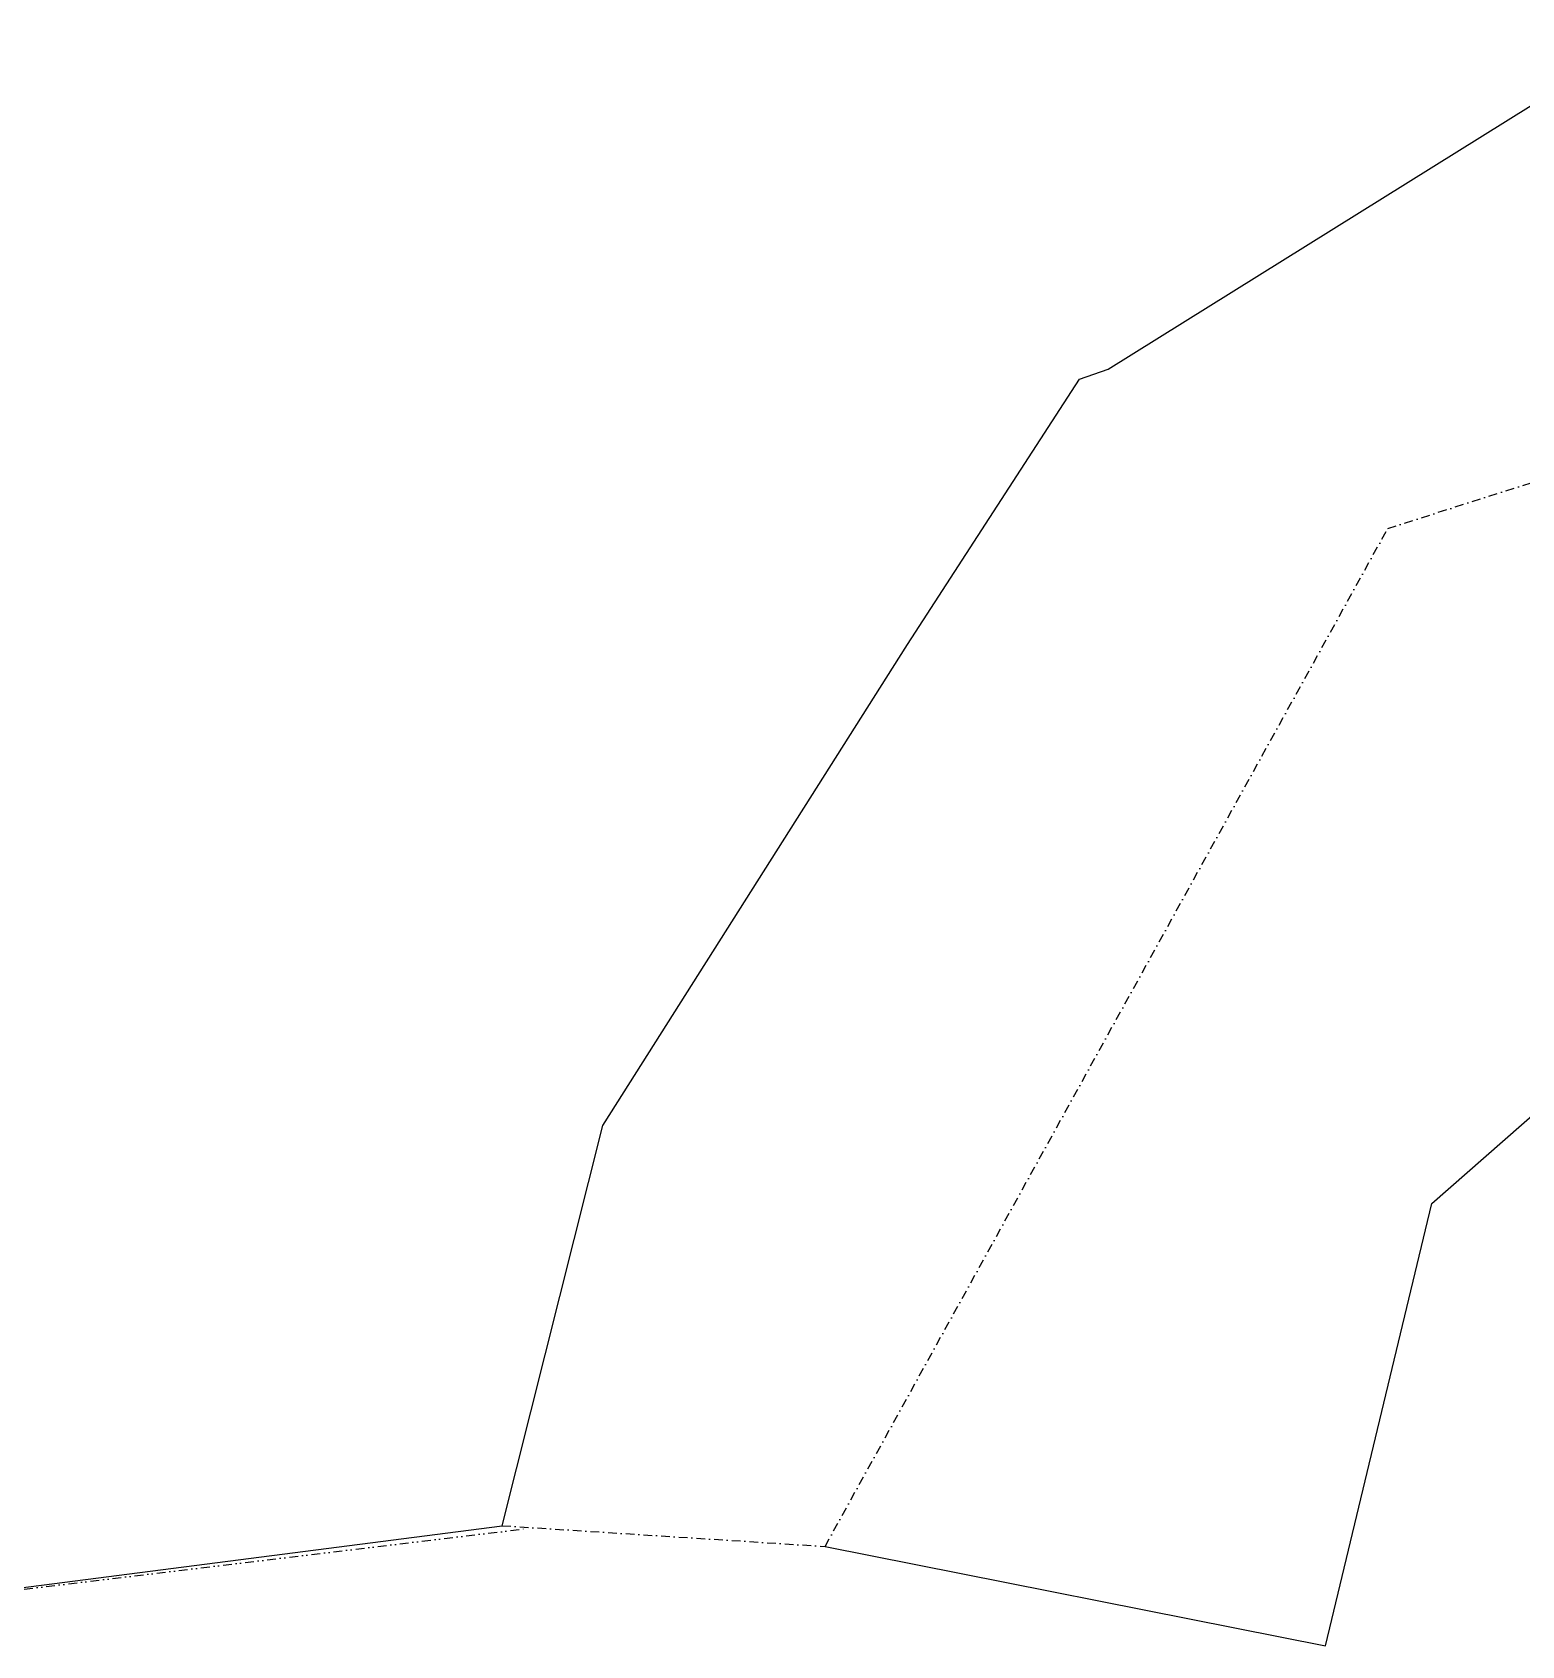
# Model space of a CAD drawing. Header units: metres. Extents: x 291362 to 296970, y 2012513 to 2016467.
# Drawn here: x 294110 to 294960, y 2012547 to 2013467 of the extents above; entities that cross this region are included whole.
import ezdxf

# ---------------------------------------------------------------- set-up
doc = ezdxf.new("R2010")
doc.units = ezdxf.units.M
doc.linetypes.add('DASHDOT', pattern=[1, 0.5, -0.25, 0, -0.25])
doc.linetypes.add('DIVIDE', pattern=[1.25, 0.5, -0.25, 0, -0.25, 0, -0.25])
for name, color, linetype in [('OFF', 1, 'Continuous'), ('POLY_WATER', 4, 'Continuous'), ('V_BOUND_LINE', 7, 'Continuous'), ('V_BOUND_STREAM_LINE', 7, 'DASHDOT'), ('V_DIVIDE_LINE', 7, 'DIVIDE')]:
    doc.layers.add(name, color=color, linetype=linetype)

msp = doc.modelspace()

# ---------------------------------------------------------------- linework, layer by layer
at = {"layer": 'OFF'}
msp.add_line((294562.3, 2012603.33), (294847.84, 2012546.69), dxfattribs=at)
at = {"layer": 'POLY_WATER'}
for p, q in [((294723.77, 2013274.8), (295031.88, 2013466.88)), ((294707.38, 2013269), (294723.77, 2013274.8)), ((294609.38, 2013117.65), (294707.38, 2013269)), ((294435.56, 2012843.4), (294609.38, 2013117.65)), ((294908.48, 2012798.81), (295211.58, 2013065.29)), ((294378.06, 2012615.13), (294435.56, 2012843.4)), ((294847.84, 2012546.69), (294908.48, 2012798.81))]:
    msp.add_line(p, q, dxfattribs=at)
at = {"layer": 'V_BOUND_LINE'}
msp.add_line((294044.83, 2012572.11), (294378.06, 2012615.13), dxfattribs=at)
at = {"layer": 'V_BOUND_STREAM_LINE', "ltscale": 10}
for p, q in [((294883.29, 2013183.89), (295627.38, 2013421)), ((294562.3, 2012603.33), (294883.29, 2013183.89)), ((294378.06, 2012615.13), (294562.3, 2012603.33))]:
    msp.add_line(p, q, dxfattribs=at)
at = {"layer": 'V_DIVIDE_LINE', "ltscale": 10}
msp.add_line((294054.99, 2012572.85), (294390.52, 2012613.29), dxfattribs=at)

doc.saveas('drawing.dxf')
